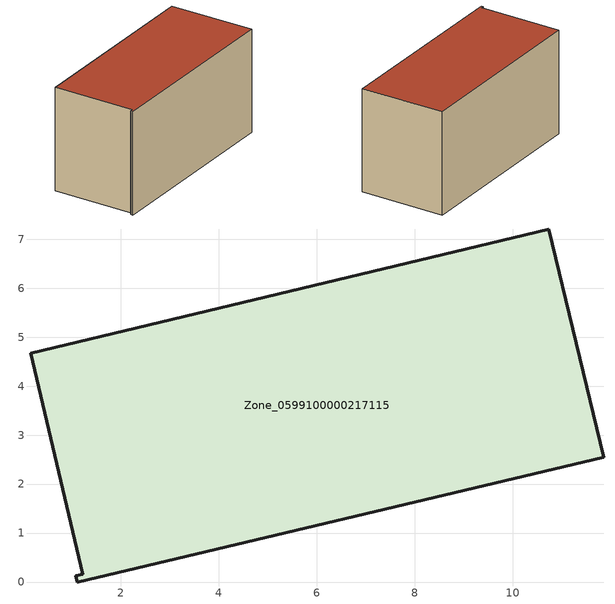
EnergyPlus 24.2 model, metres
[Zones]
Zone_0599100000217115
 floor ground (C_G): 1.08,0.12 1.22,0.16 0.16,4.67 10.74,7.21 11.86,2.55 1.11,0 z0
 wall outside (C_F): 11.86,2.55 10.74,7.21 0.16,4.67 1.22,0.16 1.08,0.12 1.11,0 11.86,2.55 z0:5.83
 roof outside (C_R): 1.22,0.16 1.08,0.12 1.11,0 11.86,2.55 10.74,7.21 0.16,4.67 z5.83
[BUILDING]
Pand.0599100000217115: North Axis=0; Terrain=City; Loads Convergence Tolerance Value=0.04; Temperature Convergence Tolerance Value=0.4; Solar Distribution=FullExterior; Maximum Number of Warmup Days=25; Minimum Number of Warmup Days=1
[Site:Location]
Rotterdam.The.Hague.AP_ZH_NLD Design_Conditions: Latitude=51.96; Longitude=4.45; Time Zone=1; Elevation=-4.5
[SITE:GROUNDTEMPERATURE:BUILDINGSURFACE]
18, 18, 18, 18, 18, 18, 18, 18, 18, 18, 18, 18
[MATERIAL] Thermal Absorptance=0.9; Solar Absorptance=0.7; Visible Absorptance=0.7
Name | Roughness | Thickness | Conductivity | Density | Specific Heat
G.TI.1975-1991 | MediumSmooth | 0.15 | 0.288461 | 540 | 1210
F.TI.1975-1991 | Rough | 0.3 | 0.230769 | 1920 | 840
R.TI.1975-1991 | MediumRough | 0.2 | 0.153846 | 1500 | 1000
[CONSTRUCTION]
C_G: G.TI.1975-1991
C_F: F.TI.1975-1991
C_R: R.TI.1975-1991
[ZONE]
Zone_0599100000217115: Type=1; Multiplier=1; Ceiling Height=Autocalculate; Volume=Autocalculate; Floor Area=autocalculate; Part of Total Floor Area=Yes
[ZONEINFILTRATION:DESIGNFLOWRATE]
Infil_Zone_0599100000217115: Zone or ZoneList or Space or SpaceList=Zone_0599100000217115; Schedule=AlwaysOn; Design Flow Rate Calculation Method=Flow/Area; Flow Rate per Floor Area=0.003; Constant Term Coefficient=1; Temperature Term Coefficient=0; Velocity Term Coefficient=0; Velocity Squared Term Coefficient=0
[HVACTEMPLATE:ZONE:IDEALLOADSAIRSYSTEM]
Zone_0599100000217115: Maximum Heating Supply Air Temperature=50; Minimum Cooling Supply Air Temperature=13; Maximum Heating Supply Air Humidity Ratio=0.0156; Minimum Cooling Supply Air Humidity Ratio=0.0077; Heating Limit=NoLimit; Cooling Limit=NoLimit; Dehumidification Control Type=ConstantSensibleHeatRatio; Cooling Sensible Heat Ratio=0.7; Dehumidification Setpoint=60; Humidification Control Type=None; Humidification Setpoint=30; Outdoor Air Method=None; Outdoor Air Flow Rate per Person=0.00944; Outdoor Air Flow Rate per Zone Floor Area=0; Outdoor Air Flow Rate per Zone=0; Demand Controlled Ventilation Type=None; Outdoor Air Economizer Type=NoEconomizer; Heat Recovery Type=None; Sensible Heat Recovery Effectiveness=0.7; Latent Heat Recovery Effectiveness=0.65
[ZONECONTROL:THERMOSTAT]
ThermostatControl_Zone_0599100000217115: Zone or ZoneList=Zone_0599100000217115; Control Type Schedule=DualSetpointControlType; Control 1=Thermostat_Zone_0599100000217115; Temperature Difference Between Cutout And Setpoint=0
[THERMOSTATSETPOINT:DUALSETPOINT]
Thermostat_Zone_0599100000217115: Heating Setpoint Temperature Schedule=HeatingSetpoint_Zone_0599100000217115; Cooling Setpoint Temperature Schedule=CoolingSetpoint_Zone_0599100000217115
[SCHEDULE:COMPACT]
HeatingSetpoint_Zone_0599100000217115: Through: 12/31, For: AllDays, Until: 24:00, 21
CoolingSetpoint_Zone_0599100000217115: Through: 12/31, For: AllDays, Until: 24:00, 24
DualSetpointControlType: Through: 12/31, For: AllDays, Until: 24:00, 4
AlwaysOn: Through: 12/31, For: AllDays, Until: 24:00, 1
